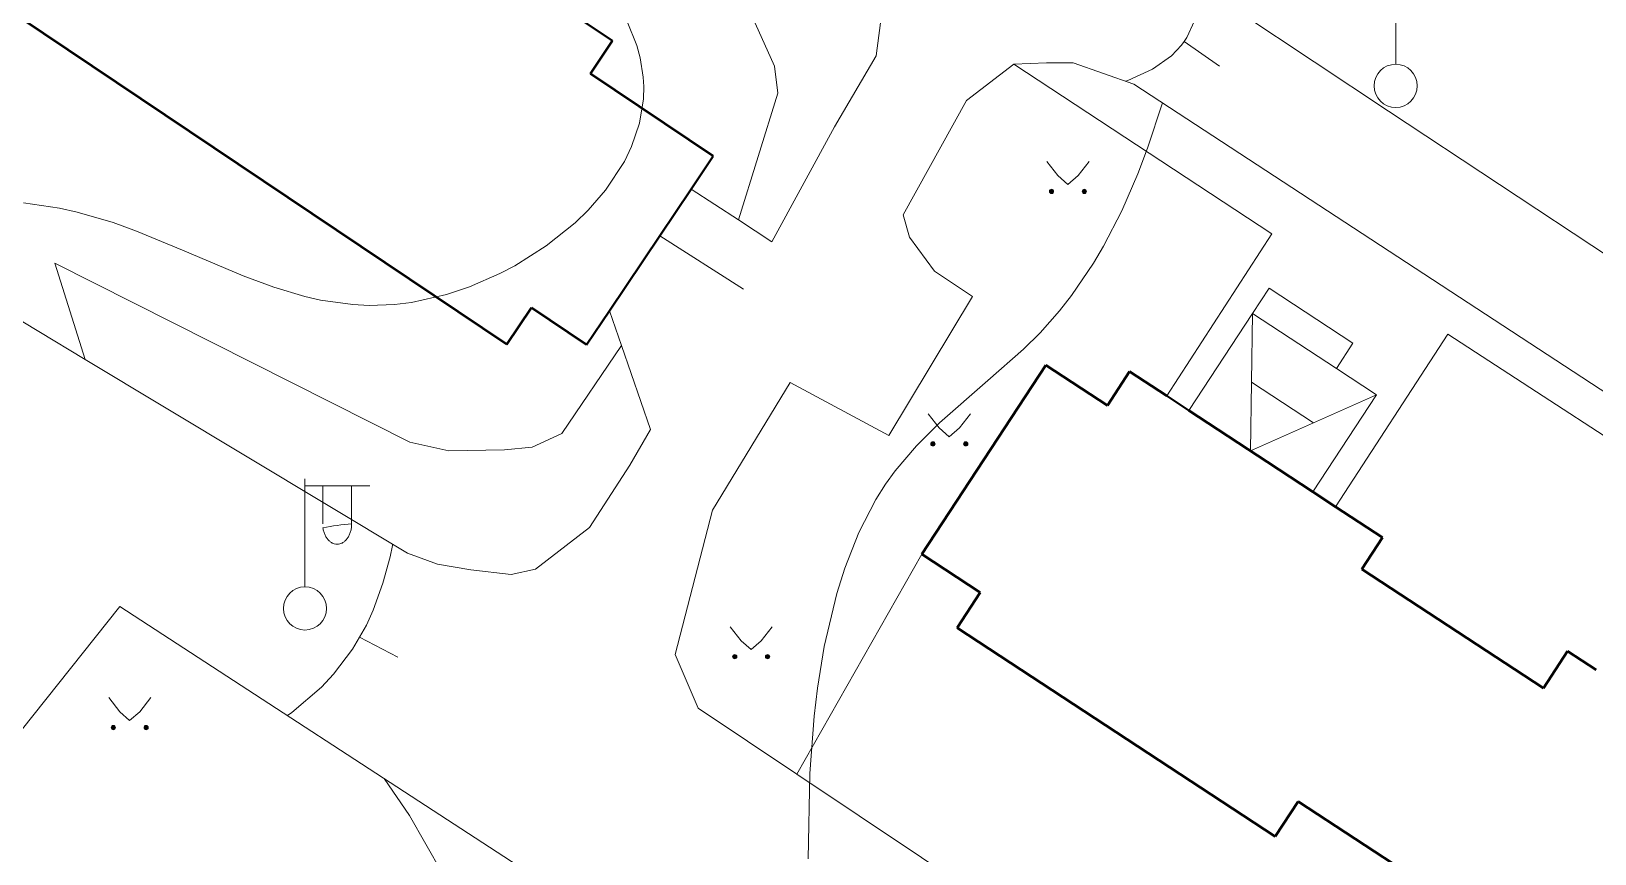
# Model space of a CAD drawing. Extents: x 1000 to 4000, y -5000 to -1000.
# Drawn here: x 1425.4 to 1497.9, y -4413.8 to -4375.7 of the extents above; entities that cross this region are included whole.
import ezdxf

# ---------------------------------------------------------------- set-up
doc = ezdxf.new("R2010")
doc.units = 0
doc.header["$MEASUREMENT"] = 0
for name, color, linetype in [('СЛОЙ_11', 7, 'CONTINUOUS'), ('СЛОЙ_24', 7, 'CONTINUOUS'), ('СЛОЙ_3', 7, 'CONTINUOUS'), ('СЛОЙ_37', 7, 'CONTINUOUS'), ('СЛОЙ_40', 7, 'CONTINUOUS'), ('СЛОЙ_41', 7, 'CONTINUOUS'), ('СЛОЙ_50', 7, 'CONTINUOUS'), ('СЛОЙ_6', 7, 'CONTINUOUS'), ('СЛОЙ_7', 7, 'CONTINUOUS')]:
    doc.layers.add(name, color=color, linetype=linetype)

msp = doc.modelspace()

# ---------------------------------------------------------------- linework, layer by layer
at = {"layer": 'СЛОЙ_11', "color": 253, "linetype": 'Continuous', "lineweight": 0}
for p, q in [((1458.191, -4384.447), (1456.001, -4383.018)), ((1459.748, -4385.464), (1458.191, -4384.447)), ((1454.55, -4385.181), (1458.434, -4387.65)), ((1452.215, -4388.664), (1452.771, -4390.265)), ((1452.771, -4390.265), (1454.124, -4394.161))]:
    msp.add_line(p, q, dxfattribs=at)
at = {"layer": 'СЛОЙ_24', "color": 253, "linetype": 'Continuous', "lineweight": 0}
for p, q in [((1482.908, -4385.089), (1478.043, -4392.605)), ((1491.071, -4389.744), (1485.868, -4397.738))]:
    msp.add_line(p, q, dxfattribs=at)
for points in [[(1498.601, -4386.206), (1488.314, -4379.414), (1477.981, -4372.534)], [(1459.748, -4385.464), (1462.639, -4380.137), (1464.574, -4376.847), (1465.049, -4373.186)], [(1470.95, -4377.23), (1468.759, -4378.921), (1465.822, -4384.22), (1466.115, -4385.245), (1467.286, -4386.819), (1469.043, -4387.991), (1465.164, -4394.434), (1460.589, -4391.981), (1456.994, -4397.893), (1455.264, -4404.575), (1456.325, -4407.064)], [(1472.474, -4377.164), (1470.95, -4377.23)], [(1482.908, -4385.089), (1470.95, -4377.23)], [(1534.788, -4416.259), (1476.517, -4378.152), (1473.71, -4377.164), (1472.474, -4377.164)], [(1412.091, -4407.664), (1423.609, -4388.317), (1427.921, -4390.909)], [(1503.046, -4397.517), (1491.071, -4389.744)], [(1427.921, -4390.909), (1442.858, -4399.887)], [(1454.124, -4394.161), (1453.158, -4395.812), (1451.296, -4398.695)], [(1451.296, -4398.695), (1448.795, -4400.628), (1447.661, -4400.868), (1445.786, -4400.656)], [(1442.858, -4399.887), (1444.249, -4400.399)], [(1445.786, -4400.656), (1444.249, -4400.399)], [(1407.553, -4432.06), (1424.951, -4408.107), (1429.525, -4402.359), (1447.988, -4414.365)], [(1456.325, -4407.064), (1460.903, -4410.124)], [(1460.903, -4410.124), (1475.391, -4419.805)]]:
    msp.add_lwpolyline(points, dxfattribs=at)
at = {"layer": 'СЛОЙ_3', "color": 253, "linetype": 'Continuous', "lineweight": 0}
for p, q in [((1488.655, -4377.238), (1488.655, -4372.238)), ((1438.106, -4401.447), (1438.106, -4396.447)), ((1438.106, -4399.447), (1438.106, -4396.447)), ((1438.106, -4396.761), (1441.106, -4396.761)), ((1438.927, -4398.529), (1438.927, -4396.761)), ((1440.269, -4398.529), (1440.269, -4396.761))]:
    msp.add_line(p, q, dxfattribs=at)
msp.add_lwpolyline([(1440.269, -4398.529, -0.035191), (1440.256, -4398.713, -0.036545), (1440.218, -4398.89, -0.03934), (1440.156, -4399.053, -0.0437), (1440.073, -4399.196, -0.049642), (1439.971, -4399.313, -0.056748), (1439.855, -4399.4, -0.0637), (1439.729, -4399.454, -0.068204), (1439.598, -4399.472, -0.068204), (1439.467, -4399.454, -0.0637), (1439.341, -4399.4, -0.056748), (1439.225, -4399.313, -0.049642), (1439.123, -4399.196, -0.0437), (1439.04, -4399.053, -0.03934), (1438.978, -4398.89, -0.036545), (1438.94, -4398.713, -0.035191)], format="xyb", close=True, dxfattribs=at)
for centre in [(1488.655, -4378.238), (1438.106, -4402.447)]:
    msp.add_circle(centre, 1, dxfattribs=at)
at = {"layer": 'СЛОЙ_37', "color": 253, "linetype": 'Continuous', "lineweight": 0}
msp.add_line((1426.513, -4386.453), (1427.921, -4390.909), dxfattribs=at)
for points in [[(1458.191, -4384.447), (1460.026, -4378.582), (1459.865, -4377.329), (1455.44, -4367.461)], [(1426.513, -4386.453), (1442.961, -4394.747), (1444.779, -4395.146), (1447.35, -4395.102), (1448.636, -4394.969), (1450.011, -4394.348), (1452.771, -4390.265)]]:
    msp.add_lwpolyline(points, dxfattribs=at)
at = {"layer": 'СЛОЙ_40', "color": 253, "linetype": 'Continuous', "lineweight": 0}
msp.add_lwpolyline([(1466.693, -4399.938), (1460.903, -4410.124)], dxfattribs=at)
at = {"layer": 'СЛОЙ_41', "color": 253, "linetype": 'Continuous', "lineweight": 0}
for p, q in [((1472.491, -4381.74), (1473.001, -4382.39)), ((1474.441, -4381.74), (1473.931, -4382.39)), ((1473.001, -4382.39), (1473.461, -4382.8)), ((1473.931, -4382.39), (1473.461, -4382.8)), ((1466.993, -4393.434), (1467.503, -4394.084)), ((1468.943, -4393.434), (1468.433, -4394.084)), ((1467.503, -4394.084), (1467.963, -4394.494)), ((1468.433, -4394.084), (1467.963, -4394.494)), ((1457.81, -4403.295), (1458.32, -4403.945)), ((1459.76, -4403.295), (1459.25, -4403.945)), ((1458.32, -4403.945), (1458.78, -4404.355)), ((1459.25, -4403.945), (1458.78, -4404.355)), ((1429.011, -4406.58), (1429.521, -4407.23)), ((1430.961, -4406.58), (1430.451, -4407.23)), ((1429.521, -4407.23), (1429.981, -4407.64)), ((1430.451, -4407.23), (1429.981, -4407.64))]:
    msp.add_line(p, q, dxfattribs=at)
for centre in [(1472.705, -4383.128), (1474.226, -4383.128), (1467.207, -4394.824), (1468.728, -4394.824), (1458.024, -4404.683), (1459.545, -4404.683), (1429.225, -4407.968), (1430.746, -4407.968)]:
    msp.add_circle(centre, 0.0976, dxfattribs=at)
for points in [[(1472.609, -4383.147), (1472.607, -4383.128), (1472.609, -4383.109)], [(1472.614, -4383.165), (1472.609, -4383.109), (1472.614, -4383.091)], [(1472.609, -4383.147), (1472.609, -4383.109), (1472.614, -4383.165)], [(1472.623, -4383.182), (1472.614, -4383.091), (1472.623, -4383.074)], [(1472.614, -4383.165), (1472.614, -4383.091), (1472.623, -4383.182)], [(1472.636, -4383.197), (1472.623, -4383.074), (1472.636, -4383.059)], [(1472.623, -4383.182), (1472.623, -4383.074), (1472.636, -4383.197)], [(1472.65, -4383.209), (1472.636, -4383.059), (1472.65, -4383.047)], [(1472.636, -4383.197), (1472.636, -4383.059), (1472.65, -4383.209)], [(1472.667, -4383.218), (1472.65, -4383.047), (1472.667, -4383.038)], [(1472.65, -4383.209), (1472.65, -4383.047), (1472.667, -4383.218)], [(1472.686, -4383.224), (1472.667, -4383.038), (1472.686, -4383.032)], [(1472.667, -4383.218), (1472.667, -4383.038), (1472.686, -4383.224)], [(1472.705, -4383.226), (1472.686, -4383.032), (1472.705, -4383.03)], [(1472.686, -4383.224), (1472.686, -4383.032), (1472.705, -4383.226)], [(1474.13, -4383.147), (1474.128, -4383.128), (1474.13, -4383.109)], [(1474.135, -4383.165), (1474.13, -4383.109), (1474.135, -4383.091)], [(1474.13, -4383.147), (1474.13, -4383.109), (1474.135, -4383.165)], [(1474.144, -4383.182), (1474.135, -4383.091), (1474.144, -4383.074)], [(1474.135, -4383.165), (1474.135, -4383.091), (1474.144, -4383.182)], [(1474.157, -4383.197), (1474.144, -4383.074), (1474.157, -4383.059)], [(1474.144, -4383.182), (1474.144, -4383.074), (1474.157, -4383.197)], [(1474.171, -4383.209), (1474.157, -4383.059), (1474.171, -4383.047)], [(1474.157, -4383.197), (1474.157, -4383.059), (1474.171, -4383.209)], [(1474.188, -4383.218), (1474.171, -4383.047), (1474.188, -4383.038)], [(1474.171, -4383.209), (1474.171, -4383.047), (1474.188, -4383.218)], [(1474.207, -4383.224), (1474.188, -4383.038), (1474.207, -4383.032)], [(1474.188, -4383.218), (1474.188, -4383.038), (1474.207, -4383.224)], [(1474.226, -4383.226), (1474.207, -4383.032), (1474.226, -4383.03)], [(1474.207, -4383.224), (1474.207, -4383.032), (1474.226, -4383.226)], [(1467.111, -4394.843), (1467.109, -4394.824), (1467.111, -4394.804)], [(1467.117, -4394.861), (1467.111, -4394.804), (1467.117, -4394.786)], [(1467.111, -4394.843), (1467.111, -4394.804), (1467.117, -4394.861)], [(1467.126, -4394.878), (1467.117, -4394.786), (1467.126, -4394.769)], [(1467.117, -4394.861), (1467.117, -4394.786), (1467.126, -4394.878)], [(1467.138, -4394.893), (1467.126, -4394.769), (1467.138, -4394.755)], [(1467.126, -4394.878), (1467.126, -4394.769), (1467.138, -4394.893)], [(1467.153, -4394.905), (1467.138, -4394.755), (1467.153, -4394.742)], [(1467.138, -4394.893), (1467.138, -4394.755), (1467.153, -4394.905)], [(1467.17, -4394.914), (1467.153, -4394.742), (1467.17, -4394.733)], [(1467.153, -4394.905), (1467.153, -4394.742), (1467.17, -4394.914)], [(1467.188, -4394.919), (1467.17, -4394.733), (1467.188, -4394.728)], [(1467.17, -4394.914), (1467.17, -4394.733), (1467.188, -4394.919)], [(1467.207, -4394.921), (1467.188, -4394.728), (1467.207, -4394.726)], [(1467.188, -4394.919), (1467.188, -4394.728), (1467.207, -4394.921)], [(1468.632, -4394.843), (1468.63, -4394.824), (1468.632, -4394.804)], [(1468.638, -4394.861), (1468.632, -4394.804), (1468.638, -4394.786)], [(1468.632, -4394.843), (1468.632, -4394.804), (1468.638, -4394.861)], [(1468.647, -4394.878), (1468.638, -4394.786), (1468.647, -4394.769)], [(1468.638, -4394.861), (1468.638, -4394.786), (1468.647, -4394.878)], [(1468.659, -4394.893), (1468.647, -4394.769), (1468.659, -4394.755)], [(1468.647, -4394.878), (1468.647, -4394.769), (1468.659, -4394.893)], [(1468.674, -4394.905), (1468.659, -4394.755), (1468.674, -4394.742)], [(1468.659, -4394.893), (1468.659, -4394.755), (1468.674, -4394.905)], [(1468.691, -4394.914), (1468.674, -4394.742), (1468.691, -4394.733)], [(1468.674, -4394.905), (1468.674, -4394.742), (1468.691, -4394.914)], [(1468.709, -4394.919), (1468.691, -4394.733), (1468.709, -4394.728)], [(1468.691, -4394.914), (1468.691, -4394.733), (1468.709, -4394.919)], [(1468.728, -4394.921), (1468.709, -4394.728), (1468.728, -4394.726)], [(1468.709, -4394.919), (1468.709, -4394.728), (1468.728, -4394.921)], [(1457.928, -4404.702), (1457.926, -4404.683), (1457.928, -4404.664)], [(1457.933, -4404.72), (1457.928, -4404.664), (1457.933, -4404.646)], [(1457.928, -4404.702), (1457.928, -4404.664), (1457.933, -4404.72)], [(1457.942, -4404.737), (1457.933, -4404.646), (1457.942, -4404.629)], [(1457.933, -4404.72), (1457.933, -4404.646), (1457.942, -4404.737)], [(1457.955, -4404.752), (1457.942, -4404.629), (1457.955, -4404.614)], [(1457.942, -4404.737), (1457.942, -4404.629), (1457.955, -4404.752)], [(1457.969, -4404.764), (1457.955, -4404.614), (1457.969, -4404.602)], [(1457.955, -4404.752), (1457.955, -4404.614), (1457.969, -4404.764)], [(1457.986, -4404.773), (1457.969, -4404.602), (1457.986, -4404.593)], [(1457.969, -4404.764), (1457.969, -4404.602), (1457.986, -4404.773)], [(1458.005, -4404.779), (1457.986, -4404.593), (1458.005, -4404.587)], [(1457.986, -4404.773), (1457.986, -4404.593), (1458.005, -4404.779)], [(1458.024, -4404.781), (1458.005, -4404.587), (1458.024, -4404.585)], [(1458.005, -4404.779), (1458.005, -4404.587), (1458.024, -4404.781)], [(1459.449, -4404.702), (1459.447, -4404.683), (1459.449, -4404.664)], [(1459.454, -4404.72), (1459.449, -4404.664), (1459.454, -4404.646)], [(1459.449, -4404.702), (1459.449, -4404.664), (1459.454, -4404.72)], [(1459.463, -4404.737), (1459.454, -4404.646), (1459.463, -4404.629)], [(1459.454, -4404.72), (1459.454, -4404.646), (1459.463, -4404.737)], [(1459.476, -4404.752), (1459.463, -4404.629), (1459.476, -4404.614)], [(1459.463, -4404.737), (1459.463, -4404.629), (1459.476, -4404.752)], [(1459.49, -4404.764), (1459.476, -4404.614), (1459.49, -4404.602)], [(1459.476, -4404.752), (1459.476, -4404.614), (1459.49, -4404.764)], [(1459.507, -4404.773), (1459.49, -4404.602), (1459.507, -4404.593)], [(1459.49, -4404.764), (1459.49, -4404.602), (1459.507, -4404.773)], [(1459.526, -4404.779), (1459.507, -4404.593), (1459.526, -4404.587)], [(1459.507, -4404.773), (1459.507, -4404.593), (1459.526, -4404.779)], [(1459.545, -4404.781), (1459.526, -4404.587), (1459.545, -4404.585)], [(1459.526, -4404.779), (1459.526, -4404.587), (1459.545, -4404.781)], [(1429.129, -4407.987), (1429.127, -4407.968), (1429.129, -4407.949)], [(1429.134, -4408.005), (1429.129, -4407.949), (1429.134, -4407.931)], [(1429.129, -4407.987), (1429.129, -4407.949), (1429.134, -4408.005)], [(1429.143, -4408.022), (1429.134, -4407.931), (1429.143, -4407.914)], [(1429.134, -4408.005), (1429.134, -4407.931), (1429.143, -4408.022)], [(1429.156, -4408.037), (1429.143, -4407.914), (1429.156, -4407.899)], [(1429.143, -4408.022), (1429.143, -4407.914), (1429.156, -4408.037)], [(1429.17, -4408.049), (1429.156, -4407.899), (1429.17, -4407.887)], [(1429.156, -4408.037), (1429.156, -4407.899), (1429.17, -4408.049)], [(1429.187, -4408.058), (1429.17, -4407.887), (1429.187, -4407.878)], [(1429.17, -4408.049), (1429.17, -4407.887), (1429.187, -4408.058)], [(1429.206, -4408.064), (1429.187, -4407.878), (1429.206, -4407.872)], [(1429.187, -4408.058), (1429.187, -4407.878), (1429.206, -4408.064)], [(1429.225, -4408.066), (1429.206, -4407.872), (1429.225, -4407.87)], [(1429.206, -4408.064), (1429.206, -4407.872), (1429.225, -4408.066)], [(1430.65, -4407.987), (1430.648, -4407.968), (1430.65, -4407.949)], [(1430.655, -4408.005), (1430.65, -4407.949), (1430.655, -4407.931)], [(1430.65, -4407.987), (1430.65, -4407.949), (1430.655, -4408.005)], [(1430.664, -4408.022), (1430.655, -4407.931), (1430.664, -4407.914)], [(1430.655, -4408.005), (1430.655, -4407.931), (1430.664, -4408.022)], [(1430.677, -4408.037), (1430.664, -4407.914), (1430.677, -4407.899)], [(1430.664, -4408.022), (1430.664, -4407.914), (1430.677, -4408.037)], [(1430.691, -4408.049), (1430.677, -4407.899), (1430.691, -4407.887)], [(1430.677, -4408.037), (1430.677, -4407.899), (1430.691, -4408.049)], [(1430.708, -4408.058), (1430.691, -4407.887), (1430.708, -4407.878)], [(1430.691, -4408.049), (1430.691, -4407.887), (1430.708, -4408.058)], [(1430.727, -4408.064), (1430.708, -4407.878), (1430.727, -4407.872)], [(1430.708, -4408.058), (1430.708, -4407.878), (1430.727, -4408.064)], [(1430.746, -4408.066), (1430.727, -4407.872), (1430.746, -4407.87)], [(1430.727, -4408.064), (1430.727, -4407.872), (1430.746, -4408.066)]]:
    msp.add_solid(points, dxfattribs=at)
at = {"layer": 'СЛОЙ_41', "color": 253, "linetype": 'Continuous', "lineweight": 0, "extrusion": (0, 0, -1)}
for points in [[(-1472.705, -4383.226), (-1472.705, -4383.03), (-1472.724, -4383.224)], [(-1472.724, -4383.224), (-1472.705, -4383.03), (-1472.724, -4383.032)], [(-1472.724, -4383.224), (-1472.724, -4383.032), (-1472.742, -4383.218)], [(-1472.742, -4383.218), (-1472.724, -4383.032), (-1472.742, -4383.038)], [(-1472.742, -4383.218), (-1472.742, -4383.038), (-1472.759, -4383.209)], [(-1472.759, -4383.209), (-1472.742, -4383.038), (-1472.759, -4383.047)], [(-1472.759, -4383.209), (-1472.759, -4383.047), (-1472.774, -4383.197)], [(-1472.774, -4383.197), (-1472.759, -4383.047), (-1472.774, -4383.059)], [(-1472.774, -4383.197), (-1472.774, -4383.059), (-1472.786, -4383.182)], [(-1472.786, -4383.182), (-1472.774, -4383.059), (-1472.786, -4383.074)], [(-1472.786, -4383.182), (-1472.786, -4383.074), (-1472.795, -4383.165)], [(-1472.795, -4383.165), (-1472.786, -4383.074), (-1472.795, -4383.091)], [(-1472.795, -4383.165), (-1472.795, -4383.091), (-1472.8, -4383.147)], [(-1472.8, -4383.147), (-1472.795, -4383.091), (-1472.8, -4383.109)], [(-1472.8, -4383.147), (-1472.8, -4383.109), (-1472.802, -4383.128)], [(-1474.226, -4383.226), (-1474.226, -4383.03), (-1474.245, -4383.224)], [(-1474.245, -4383.224), (-1474.226, -4383.03), (-1474.245, -4383.032)], [(-1474.245, -4383.224), (-1474.245, -4383.032), (-1474.263, -4383.218)], [(-1474.263, -4383.218), (-1474.245, -4383.032), (-1474.263, -4383.038)], [(-1474.263, -4383.218), (-1474.263, -4383.038), (-1474.28, -4383.209)], [(-1474.28, -4383.209), (-1474.263, -4383.038), (-1474.28, -4383.047)], [(-1474.28, -4383.209), (-1474.28, -4383.047), (-1474.295, -4383.197)], [(-1474.295, -4383.197), (-1474.28, -4383.047), (-1474.295, -4383.059)], [(-1474.295, -4383.197), (-1474.295, -4383.059), (-1474.307, -4383.182)], [(-1474.307, -4383.182), (-1474.295, -4383.059), (-1474.307, -4383.074)], [(-1474.307, -4383.182), (-1474.307, -4383.074), (-1474.316, -4383.165)], [(-1474.316, -4383.165), (-1474.307, -4383.074), (-1474.316, -4383.091)], [(-1474.316, -4383.165), (-1474.316, -4383.091), (-1474.321, -4383.147)], [(-1474.321, -4383.147), (-1474.316, -4383.091), (-1474.321, -4383.109)], [(-1474.321, -4383.147), (-1474.321, -4383.109), (-1474.323, -4383.128)], [(-1467.207, -4394.921), (-1467.207, -4394.726), (-1467.226, -4394.919)], [(-1467.226, -4394.919), (-1467.207, -4394.726), (-1467.226, -4394.728)], [(-1467.226, -4394.919), (-1467.226, -4394.728), (-1467.244, -4394.914)], [(-1467.244, -4394.914), (-1467.226, -4394.728), (-1467.244, -4394.733)], [(-1467.244, -4394.914), (-1467.244, -4394.733), (-1467.261, -4394.905)], [(-1467.261, -4394.905), (-1467.244, -4394.733), (-1467.261, -4394.742)], [(-1467.261, -4394.905), (-1467.261, -4394.742), (-1467.276, -4394.893)], [(-1467.276, -4394.893), (-1467.261, -4394.742), (-1467.276, -4394.755)], [(-1467.276, -4394.893), (-1467.276, -4394.755), (-1467.288, -4394.878)], [(-1467.288, -4394.878), (-1467.276, -4394.755), (-1467.288, -4394.769)], [(-1467.288, -4394.878), (-1467.288, -4394.769), (-1467.297, -4394.861)], [(-1467.297, -4394.861), (-1467.288, -4394.769), (-1467.297, -4394.786)], [(-1467.297, -4394.861), (-1467.297, -4394.786), (-1467.303, -4394.843)], [(-1467.303, -4394.843), (-1467.297, -4394.786), (-1467.303, -4394.804)], [(-1467.303, -4394.843), (-1467.303, -4394.804), (-1467.305, -4394.824)], [(-1468.728, -4394.921), (-1468.728, -4394.726), (-1468.747, -4394.919)], [(-1468.747, -4394.919), (-1468.728, -4394.726), (-1468.747, -4394.728)], [(-1468.747, -4394.919), (-1468.747, -4394.728), (-1468.765, -4394.914)], [(-1468.765, -4394.914), (-1468.747, -4394.728), (-1468.765, -4394.733)], [(-1468.765, -4394.914), (-1468.765, -4394.733), (-1468.782, -4394.905)], [(-1468.782, -4394.905), (-1468.765, -4394.733), (-1468.782, -4394.742)], [(-1468.782, -4394.905), (-1468.782, -4394.742), (-1468.797, -4394.893)], [(-1468.797, -4394.893), (-1468.782, -4394.742), (-1468.797, -4394.755)], [(-1468.797, -4394.893), (-1468.797, -4394.755), (-1468.809, -4394.878)], [(-1468.809, -4394.878), (-1468.797, -4394.755), (-1468.809, -4394.769)], [(-1468.809, -4394.878), (-1468.809, -4394.769), (-1468.818, -4394.861)], [(-1468.818, -4394.861), (-1468.809, -4394.769), (-1468.818, -4394.786)], [(-1468.818, -4394.861), (-1468.818, -4394.786), (-1468.824, -4394.843)], [(-1468.824, -4394.843), (-1468.818, -4394.786), (-1468.824, -4394.804)], [(-1468.824, -4394.843), (-1468.824, -4394.804), (-1468.826, -4394.824)], [(-1458.024, -4404.781), (-1458.024, -4404.585), (-1458.043, -4404.779)], [(-1458.043, -4404.779), (-1458.024, -4404.585), (-1458.043, -4404.587)], [(-1458.043, -4404.779), (-1458.043, -4404.587), (-1458.061, -4404.773)], [(-1458.061, -4404.773), (-1458.043, -4404.587), (-1458.061, -4404.593)], [(-1458.061, -4404.773), (-1458.061, -4404.593), (-1458.078, -4404.764)], [(-1458.078, -4404.764), (-1458.061, -4404.593), (-1458.078, -4404.602)], [(-1458.078, -4404.764), (-1458.078, -4404.602), (-1458.093, -4404.752)], [(-1458.093, -4404.752), (-1458.078, -4404.602), (-1458.093, -4404.614)], [(-1458.093, -4404.752), (-1458.093, -4404.614), (-1458.105, -4404.737)], [(-1458.105, -4404.737), (-1458.093, -4404.614), (-1458.105, -4404.629)], [(-1458.105, -4404.737), (-1458.105, -4404.629), (-1458.114, -4404.72)], [(-1458.114, -4404.72), (-1458.105, -4404.629), (-1458.114, -4404.646)], [(-1458.114, -4404.72), (-1458.114, -4404.646), (-1458.119, -4404.702)], [(-1458.119, -4404.702), (-1458.114, -4404.646), (-1458.119, -4404.664)], [(-1458.119, -4404.702), (-1458.119, -4404.664), (-1458.121, -4404.683)], [(-1459.545, -4404.781), (-1459.545, -4404.585), (-1459.564, -4404.779)], [(-1459.564, -4404.779), (-1459.545, -4404.585), (-1459.564, -4404.587)], [(-1459.564, -4404.779), (-1459.564, -4404.587), (-1459.582, -4404.773)], [(-1459.582, -4404.773), (-1459.564, -4404.587), (-1459.582, -4404.593)], [(-1459.582, -4404.773), (-1459.582, -4404.593), (-1459.599, -4404.764)], [(-1459.599, -4404.764), (-1459.582, -4404.593), (-1459.599, -4404.602)], [(-1459.599, -4404.764), (-1459.599, -4404.602), (-1459.614, -4404.752)], [(-1459.614, -4404.752), (-1459.599, -4404.602), (-1459.614, -4404.614)], [(-1459.614, -4404.752), (-1459.614, -4404.614), (-1459.626, -4404.737)], [(-1459.626, -4404.737), (-1459.614, -4404.614), (-1459.626, -4404.629)], [(-1459.626, -4404.737), (-1459.626, -4404.629), (-1459.635, -4404.72)], [(-1459.635, -4404.72), (-1459.626, -4404.629), (-1459.635, -4404.646)], [(-1459.635, -4404.72), (-1459.635, -4404.646), (-1459.64, -4404.702)], [(-1459.64, -4404.702), (-1459.635, -4404.646), (-1459.64, -4404.664)], [(-1459.64, -4404.702), (-1459.64, -4404.664), (-1459.642, -4404.683)], [(-1429.225, -4408.066), (-1429.225, -4407.87), (-1429.244, -4408.064)], [(-1429.244, -4408.064), (-1429.225, -4407.87), (-1429.244, -4407.872)], [(-1429.244, -4408.064), (-1429.244, -4407.872), (-1429.262, -4408.058)], [(-1429.262, -4408.058), (-1429.244, -4407.872), (-1429.262, -4407.878)], [(-1429.262, -4408.058), (-1429.262, -4407.878), (-1429.279, -4408.049)], [(-1429.279, -4408.049), (-1429.262, -4407.878), (-1429.279, -4407.887)], [(-1429.279, -4408.049), (-1429.279, -4407.887), (-1429.294, -4408.037)], [(-1429.294, -4408.037), (-1429.279, -4407.887), (-1429.294, -4407.899)], [(-1429.294, -4408.037), (-1429.294, -4407.899), (-1429.306, -4408.022)], [(-1429.306, -4408.022), (-1429.294, -4407.899), (-1429.306, -4407.914)], [(-1429.306, -4408.022), (-1429.306, -4407.914), (-1429.315, -4408.005)], [(-1429.315, -4408.005), (-1429.306, -4407.914), (-1429.315, -4407.931)], [(-1429.315, -4408.005), (-1429.315, -4407.931), (-1429.32, -4407.987)], [(-1429.32, -4407.987), (-1429.315, -4407.931), (-1429.32, -4407.949)], [(-1429.32, -4407.987), (-1429.32, -4407.949), (-1429.322, -4407.968)], [(-1430.746, -4408.066), (-1430.746, -4407.87), (-1430.765, -4408.064)], [(-1430.765, -4408.064), (-1430.746, -4407.87), (-1430.765, -4407.872)], [(-1430.765, -4408.064), (-1430.765, -4407.872), (-1430.783, -4408.058)], [(-1430.783, -4408.058), (-1430.765, -4407.872), (-1430.783, -4407.878)], [(-1430.783, -4408.058), (-1430.783, -4407.878), (-1430.8, -4408.049)], [(-1430.8, -4408.049), (-1430.783, -4407.878), (-1430.8, -4407.887)], [(-1430.8, -4408.049), (-1430.8, -4407.887), (-1430.815, -4408.037)], [(-1430.815, -4408.037), (-1430.8, -4407.887), (-1430.815, -4407.899)], [(-1430.815, -4408.037), (-1430.815, -4407.899), (-1430.827, -4408.022)], [(-1430.827, -4408.022), (-1430.815, -4407.899), (-1430.827, -4407.914)], [(-1430.827, -4408.022), (-1430.827, -4407.914), (-1430.836, -4408.005)], [(-1430.836, -4408.005), (-1430.827, -4407.914), (-1430.836, -4407.931)], [(-1430.836, -4408.005), (-1430.836, -4407.931), (-1430.841, -4407.987)], [(-1430.841, -4407.987), (-1430.836, -4407.931), (-1430.841, -4407.949)], [(-1430.841, -4407.987), (-1430.841, -4407.949), (-1430.843, -4407.968)]]:
    msp.add_solid(points, dxfattribs=at)
at = {"layer": 'СЛОЙ_50', "color": 253, "linetype": 'Continuous', "lineweight": 0}
for points in [[(1479.459, -4373.518), (1479.509, -4373.979), (1479.482, -4374.498), (1479.332, -4375.221), (1478.978, -4375.999), (1478.853, -4376.176), (1478.729, -4376.353), (1478.268, -4376.84), (1477.377, -4377.47), (1476.246, -4377.982), (1476.135, -4378.018)], [(1425.069, -4383.663), (1426.734, -4383.905), (1427.553, -4384.085), (1429.211, -4384.574), (1430.294, -4384.968), (1432.424, -4385.851), (1435.24, -4387.046), (1436.659, -4387.569), (1438.1, -4387.995), (1438.831, -4388.16), (1440.321, -4388.371), (1441.083, -4388.409), (1442.249, -4388.367), (1443.045, -4388.268), (1444.658, -4387.903), (1445.734, -4387.545), (1447.141, -4386.936), (1447.825, -4386.578), (1449.291, -4385.655), (1450.623, -4384.585), (1451.226, -4384.001), (1452.034, -4383.07), (1452.907, -4381.739), (1453.243, -4381.041), (1453.608, -4379.958), (1453.788, -4378.842), (1453.804, -4378.274), (1453.78, -4377.831), (1453.642, -4376.946), (1453.486, -4376.366), (1453.034, -4375.261)], [(1478.853, -4376.176), (1480.49, -4377.326)], [(1477.847, -4379.022), (1477.153, -4381.127), (1476.703, -4382.308), (1475.956, -4384.024), (1475.112, -4385.661), (1474.649, -4386.447), (1473.634, -4387.947), (1473.078, -4388.659), (1472.18, -4389.673), (1471.407, -4390.437), (1469.759, -4391.893), (1467.516, -4393.85), (1466.449, -4394.91), (1465.462, -4396.067), (1465.01, -4396.694), (1464.564, -4397.399), (1463.777, -4398.923), (1463.123, -4400.581), (1462.756, -4401.75), (1462.174, -4404.21), (1461.858, -4406.135), (1461.7, -4407.445), (1461.497, -4410.096), (1461.428, -4414.055)], [(1442.165, -4399.47), (1442.159, -4399.539), (1442.06, -4400.06), (1441.717, -4401.282), (1441.272, -4402.52), (1440.956, -4403.217), (1440.636, -4403.775), (1440.316, -4404.332), (1439.426, -4405.5), (1438.868, -4406.092), (1437.494, -4407.274), (1437.295, -4407.412)], [(1440.636, -4403.775), (1442.407, -4404.704)], [(1445.847, -4468.344), (1446.661, -4465.797), (1447.202, -4463.901), (1447.931, -4461.054), (1448.841, -4456.779), (1449.532, -4452.498), (1449.795, -4450.355), (1450.147, -4446.219), (1450.244, -4444.155), (1450.29, -4441.074), (1450.214, -4438.018), (1450.129, -4436.503), (1449.865, -4433.502), (1449.685, -4432.02), (1449.355, -4429.821), (1448.799, -4426.943), (1448.472, -4425.53), (1447.917, -4423.446), (1446.942, -4420.407), (1445.927, -4417.803), (1445.367, -4416.538), (1444.46, -4414.692), (1442.947, -4412.043), (1441.777, -4410.326)]]:
    msp.add_lwpolyline(points, dxfattribs=at)
at = {"layer": 'СЛОЙ_6', "color": 253, "linetype": 'Continuous', "lineweight": 50}
for p, q in [((1447.459, -4390.219), (1421.45, -4372.778)), ((1451.333, -4377.674), (1452.351, -4376.154)), ((1457.025, -4381.49), (1451.333, -4377.674)), ((1447.459, -4390.219), (1448.597, -4388.52)), ((1451.16, -4390.238), (1448.597, -4388.52)), ((1472.443, -4391.172), (1475.294, -4393.042)), ((1476.321, -4391.476), (1475.294, -4393.042)), ((1488.038, -4399.161), (1487.078, -4400.623)), ((1466.693, -4399.938), (1469.398, -4401.712)), ((1487.078, -4400.623), (1495.496, -4406.144)), ((1469.398, -4401.712), (1468.332, -4403.341)), ((1468.332, -4403.341), (1483.067, -4413.008)), ((1496.619, -4404.432), (1495.496, -4406.144)), ((1484.13, -4411.387), (1483.067, -4413.008)), ((1484.13, -4411.387), (1489.417, -4414.854))]:
    msp.add_line(p, q, dxfattribs=at)
at = {"layer": 'СЛОЙ_6', "color": 253, "linetype": 'Continuous', "lineweight": 40}
for points in [[(1452.351, -4376.154), (1450.534, -4374.936)], [(1456.001, -4383.018), (1457.025, -4381.49)], [(1454.55, -4385.181), (1456.001, -4383.018)], [(1452.215, -4388.664), (1454.55, -4385.181)], [(1451.16, -4390.238), (1452.215, -4388.664)], [(1472.443, -4391.172), (1466.693, -4399.938)], [(1476.321, -4391.476), (1478.043, -4392.605)], [(1478.043, -4392.605), (1479.074, -4393.282)], [(1479.074, -4393.282), (1482.692, -4395.655)], [(1482.692, -4395.655), (1484.81, -4397.044)], [(1484.81, -4397.044), (1485.868, -4397.738)], [(1485.868, -4397.738), (1488.038, -4399.161)], [(1496.619, -4404.432), (1497.939, -4405.297)]]:
    msp.add_lwpolyline(points, dxfattribs=at)
at = {"layer": 'СЛОЙ_7', "color": 253, "linetype": 'Continuous', "lineweight": 0}
for p, q in [((1482.789, -4387.616), (1482.024, -4388.783)), ((1486.671, -4390.163), (1482.789, -4387.616)), ((1479.074, -4393.282), (1482.024, -4388.783)), ((1482.024, -4388.783), (1481.92, -4395.149)), ((1485.906, -4391.329), (1482.024, -4388.783)), ((1485.906, -4391.329), (1486.671, -4390.163)), ((1487.761, -4392.545), (1485.906, -4391.329)), ((1481.972, -4391.966), (1484.84, -4393.847)), ((1484.81, -4397.044), (1487.761, -4392.545)), ((1484.84, -4393.847), (1487.761, -4392.545)), ((1481.92, -4395.149), (1484.84, -4393.847))]:
    msp.add_line(p, q, dxfattribs=at)

doc.saveas('drawing.dxf')
